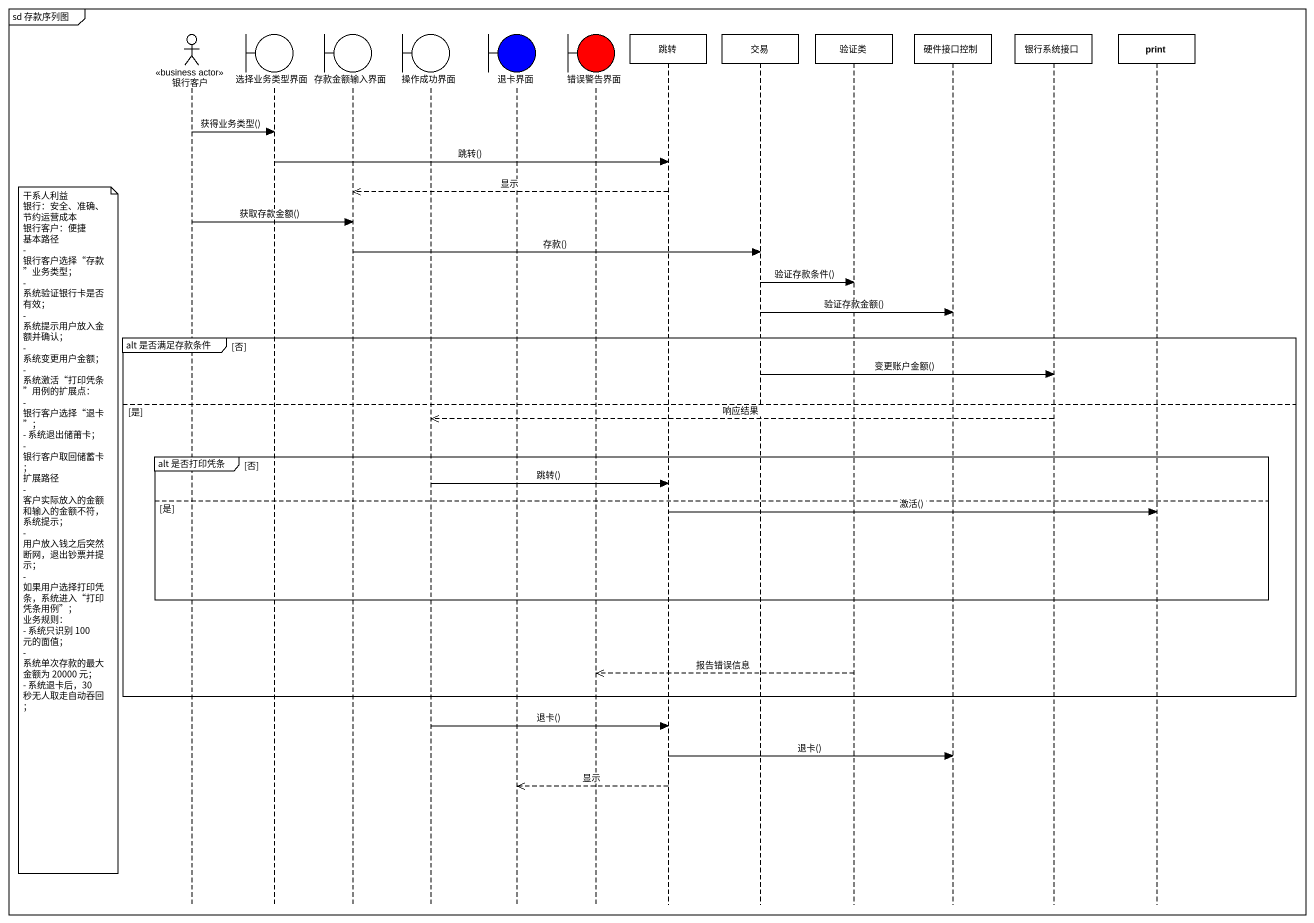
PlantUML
@startuml
mainframe sd 存款序列图
hide footbox
actor 银行客户 <<business actor>>
boundary 选择业务类型界面
boundary 存款金额输入界面
boundary 操作成功界面
boundary 退卡界面 #0000FF
boundary 错误警告界面 #FF0000
participant 跳转
participant 交易
participant 验证类
participant 硬件接口控制
participant 银行系统接口
participant print

银行客户 -> 选择业务类型界面 : 获得业务类型()
选择业务类型界面 -> 跳转 : 跳转()
跳转 -->> 存款金额输入界面 : 显示
银行客户 -> 存款金额输入界面 : 获取存款金额()
存款金额输入界面 -> 交易 : 存款()
交易 -> 验证类 : 验证存款条件()
交易 -> 硬件接口控制 : 验证存款金额()
group alt 是否满足存款条件 [否]
  交易 -> 银行系统接口 : 变更账户金额()
else 是
  银行系统接口 -->> 操作成功界面 : 响应结果
  group alt 是否打印凭条 [否]
    操作成功界面 -> 跳转 : 跳转()
  else 是
    跳转 -> print : 激活()
    note left of 银行客户
      干系人利益
      银行：安全、准确、节约运营成本
      银行客户：便捷
      基本路径
      - 银行客户选择“存款”业务类型；
      - 系统验证银行卡是否有效；
      - 系统提示用户放入金额并确认；
      - 系统变更用户金额；
      - 系统激活“打印凭条”用例的扩展点：
      - 银行客户选择“退卡”；
      - 系统退出储莆卡；
      - 银行客户取回储蓄卡；
      扩展路径
      - 客户实际放入的金额和输入的金额不符，系统提示；
      - 用户放入钱之后突然断网，退出钞票并提示；
      - 如果用户选择打印凭条，系统进入“打印凭条用例”；
      业务规则：
      - 系统只识别 100 元的面值；
      - 系统单次存款的最大金额为 20000 元；
      - 系统退卡后，30 秒无人取走自动吞回；
    end note
  end
  验证类 -->> 错误警告界面 : 报告错误信息
end
操作成功界面 -> 跳转 : 退卡()
跳转 -> 硬件接口控制 : 退卡()
跳转 -->> 退卡界面 : 显示
@enduml
